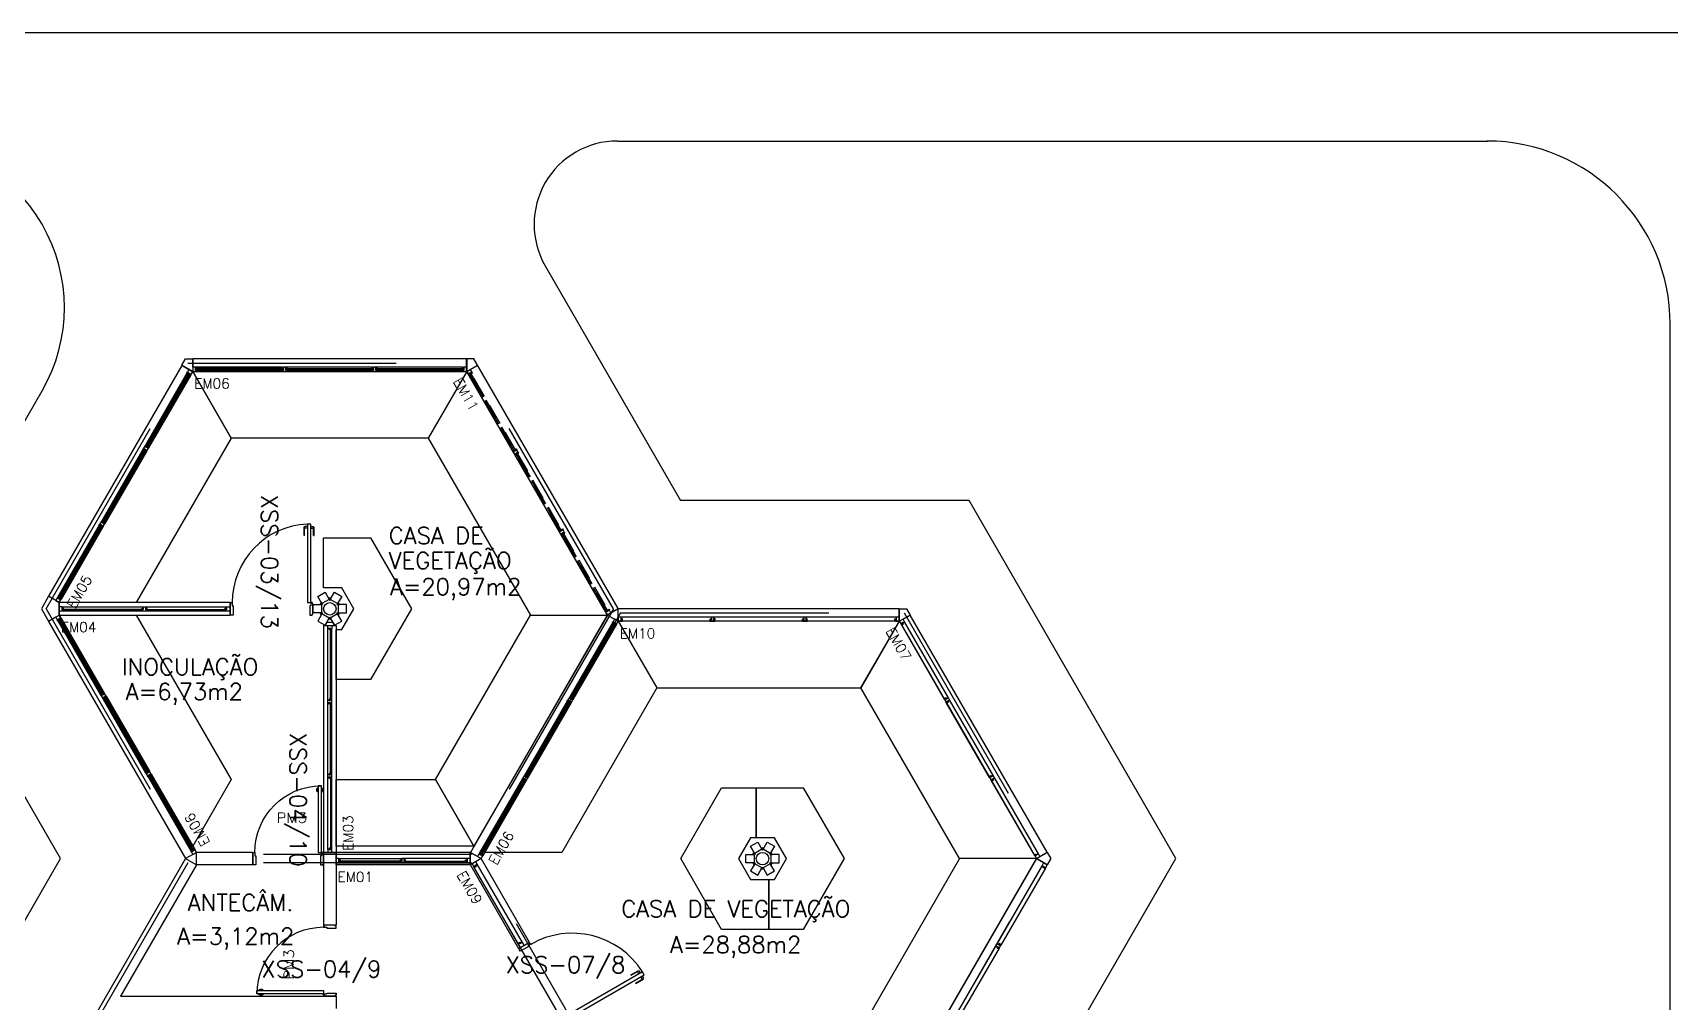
# Model space of a CAD drawing. Header units: millimetres. Extents: x 2046 to 2564, y 885 to 1120.
# Drawn here: x 2196.52 to 2216.19, y 953.45 to 965.09 of the extents above; entities that cross this region are included whole.
import ezdxf

# ---------------------------------------------------------------- set-up
doc = ezdxf.new("R2010")
doc.units = ezdxf.units.MM
doc.header["$LTSCALE"] = 10
doc.linetypes.add('HIDDEN', pattern=[0.375, 0.25, -0.125])
for name, color, linetype in [('AR-ALV', 2, 'Continuous'), ('AR-BANCADAS', 1, 'Continuous'), ('AR-CALÇADA', 1, 'Continuous'), ('AR-ESQ', 1, 'Continuous'), ('AR-ESQ-MONT', 3, 'Continuous'), ('AR-ESTMA-C', 3, 'Continuous'), ('AR-PEITORIL', 1, 'Continuous'), ('AR-PORTA', 1, 'Continuous'), ('AR-PROJ', 1, 'HIDDEN'), ('BC- VISTA', 1, 'Continuous'), ('DT-ESQ-CHAPA DOBRADA-V', 2, 'Continuous'), ('DT-ESQ-MARCO-C', 1, 'Continuous'), ('DT-ESQ-MARCO-V', 1, 'Continuous'), ('DT-ESQ-MARCO-V2', 2, 'Continuous'), ('DT-ESQ-PERFIL U-V', 1, 'Continuous'), ('DT-ESQ-PROJ', 1, 'HIDDEN'), ('DT-ESQ-VIDRO-C', 2, 'Continuous'), ('DT-ESTM-C', 45, 'Continuous'), ('DT-TXTESQ', 2, 'Continuous'), ('DT-TXTMOD', 1, 'Continuous'), ('ENDEREÇO', 2, 'Continuous'), ('maçaneta', 1, 'Continuous'), ('mov', 1, 'Continuous'), ('PM-TXT', 2, 'Continuous'), ('pm1', 2, 'Continuous'), ('pm2', 1, 'Continuous'), ('Área', 2, 'Continuous')]:
    doc.layers.add(name, color=color, linetype=linetype)
doc.styles.add('S10', font='simplex.shx', dxfattribs={"height": 0.1})
doc.styles.add('S12', font='simplex.shx', dxfattribs={"width": 1.1, "height": 0.12})
doc.styles.add('UNB-100', font='simplex.shx', dxfattribs={"height": 0.2})
doc.styles.add('UNB1-100', font='simplex.shx', dxfattribs={"height": 0.2})

# ---------------------------------------------------------------- blocks, each defined once
blk = doc.blocks.new('pm80-alv-01p')
at = {"layer": 'maçaneta'}
for points in [[(0.025, 0.925), (0.02, 0.925), (0.02, 0.875), (0.025, 0.875)], [(0.065, 0.925), (0.07, 0.925), (0.07, 0.875), (0.065, 0.875)]]:
    blk.add_lwpolyline(points, dxfattribs=at)
at = {"layer": 'maçaneta', "extrusion": (0, 0, -1)}
blk.add_ellipse((0.02, 0.9), major_axis=(0, -0.025), ratio=0.4, start_param=0, end_param=3.141593, dxfattribs=at)
at = {"layer": 'maçaneta'}
blk.add_ellipse((0.07, 0.9), major_axis=(0, -0.025), ratio=0.4, start_param=0, end_param=3.141593, dxfattribs=at)
at = {"layer": 'mov'}
blk.add_arc((0.025, 0.15), 0.8, 0, 90, dxfattribs=at)
at = {"layer": 'pm1'}
blk.add_lwpolyline([(0.065, 0.95), (0.065, 0.15), (0.025, 0.15), (0.025, 0.95)], close=True, dxfattribs=at)
at = {"layer": 'pm2'}
for p, q in [((0, 0.01), (0, 0.14)), ((0.01, 0.14), (0, 0.14)), ((0.01, 0.01), (0, 0.01)), ((0.01, 0.15), (0.025, 0.15)), ((0.01, 0.15), (0.01, 0.14)), ((0.01, 0), (0.01, 0.01)), ((0.035, 0), (0.01, 0)), ((0.025, 0.15), (0.025, 0.109)), ((0.025, 0.109), (0.035, 0.109)), ((0.035, 0.109), (0.035, 0)), ((0.825, 0.109), (0.815, 0.109)), ((0.815, 0.109), (0.815, 0)), ((0.815, 0), (0.84, 0)), ((0.825, 0.15), (0.825, 0.109)), ((0.84, 0.15), (0.825, 0.15)), ((0.84, 0.15), (0.84, 0.14)), ((0.84, 0.14), (0.85, 0.14)), ((0.84, 0), (0.84, 0.01)), ((0.84, 0.01), (0.85, 0.01)), ((0.85, 0.01), (0.85, 0.14))]:
    blk.add_line(p, q, dxfattribs=at)
at = {"layer": 'PM-TXT', "style": 'S12', "width": 1.1}
blk.add_attdef('PM', (0.194, 0.505), '', height=0.12, dxfattribs=at)
at = {"layer": 'PM-TXT', "style": 'S12', "width": 1.1, "flags": 1}
for tag, p in [('LARGURA', (0.194, 0.305)), ('ALVENARIA-GESSO', (0.194, 0.105)), ('VISOR', (0.194, -0.095)), ('FERRAGEM', (0.194, -0.295))]:
    blk.add_attdef(tag, p, '', height=0.12, dxfattribs=at)
blk = doc.blocks.new('BCT01')
at = {"layer": 'BC- VISTA'}
blk.add_lwpolyline([(0.462, -0.8), (0, 0), (3.204, 0), (2.742, -0.8)], close=True, dxfattribs=at)
blk = doc.blocks.new('BCT03')
at = {"layer": 'BC- VISTA'}
blk.add_lwpolyline([(0, 0), (0.462, -0.8), (2.916, -0.8), (3.377, 0)], close=True, dxfattribs=at)
blk = doc.blocks.new('BCT02')
at = {"layer": 'BC- VISTA'}
blk.add_lwpolyline([(0, 0), (3.291, 0), (2.829, -0.8), (0.462, -0.8)], close=True, dxfattribs=at)
blk = doc.blocks.new('BCT05')
at = {"layer": 'BC- VISTA'}
blk.add_lwpolyline([(0.15, -1.1), (0.219, -1.1), (0.364, -0.85), (0.219, -0.6), (0, -0.6), (0, 0), (0.566, 0), (1.056, -0.85), (0.566, -1.7), (0.15, -1.7), (0.15, -1.102)], dxfattribs=at)
blk = doc.blocks.new('BCT04')
at = {"layer": 'BC- VISTA'}
blk.add_lwpolyline([(0, 0.8), (1.195, 0.8), (1.657, 0), (0, 0)], close=True, dxfattribs=at)
blk = doc.blocks.new('EM06-P')
at = {"layer": 'AR-PEITORIL', "ltscale": 0.1}
for p, q in [((3.2895, 0.15), (0, 0.15)), ((0, 0.05), (0, 0.15)), ((3.2895, 0.05), (3.2895, 0.15))]:
    blk.add_line(p, q, dxfattribs=at)
at = {"layer": 'DT-ESQ-MARCO-C', "ltscale": 0.1}
for points in [[(0.04, 0, 0.4142136), (0.05, 0.01), (0.05, 0.013), (0.0345, 0.013), (0.0345, 0.05), (0, 0.05), (0, 0)], [(1.1245, 0, 0.4142136), (1.1345, 0.01), (1.1345, 0.013), (1.1185, 0.013), (1.1185, 0.05), (1.0905, 0.05), (1.0905, 0.013), (1.0745, 0.013), (1.0745, 0.01, 0.4142136), (1.0845, 0)], [(2.2045, 0, 0.4142136), (2.2145, 0.01), (2.2145, 0.013), (2.1985, 0.013), (2.1985, 0.05), (2.1705, 0.05), (2.1705, 0.013), (2.1545, 0.013), (2.1545, 0.01, 0.4142136), (2.1645, 0)], [(3.2895, 0), (3.2895, 0.05), (3.255, 0.05), (3.255, 0.013), (3.2395, 0.013), (3.2395, 0.01, 0.4142136), (3.2495, 0)]]:
    blk.add_lwpolyline(points, format="xyb", close=True, dxfattribs=at)
for points in [[(0.05, 0.05), (0.035, 0.05), (0.035, 0.035), (0.05, 0.035)], [(0.05, 0.029), (0.035, 0.029), (0.035, 0.019), (0.05, 0.019)], [(1.075, 0.05), (1.09, 0.05), (1.09, 0.035), (1.075, 0.035)], [(1.075, 0.029), (1.09, 0.029), (1.09, 0.019), (1.075, 0.019)], [(1.134, 0.05), (1.119, 0.05), (1.119, 0.035), (1.134, 0.035)], [(1.134, 0.029), (1.119, 0.029), (1.119, 0.019), (1.134, 0.019)], [(2.155, 0.05), (2.17, 0.05), (2.17, 0.035), (2.155, 0.035)], [(2.155, 0.029), (2.17, 0.029), (2.17, 0.019), (2.155, 0.019)], [(2.214, 0.05), (2.199, 0.05), (2.199, 0.035), (2.214, 0.035)], [(2.214, 0.029), (2.199, 0.029), (2.199, 0.019), (2.214, 0.019)], [(3.2395, 0.05), (3.2545, 0.05), (3.2545, 0.035), (3.2395, 0.035)], [(3.2395, 0.029), (3.2545, 0.029), (3.2545, 0.019), (3.2395, 0.019)]]:
    blk.add_lwpolyline(points, close=True, dxfattribs=at)
at = {"layer": 'DT-ESQ-MARCO-V', "ltscale": 0.1}
for p, q in [((1.075, 0.05), (0.05, 0.05)), ((2.155, 0.05), (1.134, 0.05)), ((3.2495, 0), (2.2045, 0)), ((3.24, 0.05), (2.214, 0.05)), ((1.0845, 0), (0.0405, 0)), ((2.1645, 0), (1.1245, 0))]:
    blk.add_line(p, q, dxfattribs=at)
at = {"layer": 'DT-ESQ-VIDRO-C', "ltscale": 0.1}
for points in [[(1.09, 0.0295), (1.09, 0.0345), (0.035, 0.0345), (0.035, 0.0295), (1.09, 0.0295)], [(1.09, 0.0135), (1.09, 0.0185), (0.035, 0.0185), (0.035, 0.0135), (1.09, 0.0135)], [(1.119, 0.0295), (1.119, 0.0345), (2.17, 0.0345), (2.17, 0.0295)], [(2.17, 0.0295), (1.119, 0.0295)], [(1.119, 0.0135), (1.119, 0.0185), (2.17, 0.0185), (2.17, 0.0135)], [(2.17, 0.0135), (1.119, 0.0135)], [(2.199, 0.0295), (2.199, 0.0345), (3.2545, 0.0345), (3.2545, 0.0295), (2.199, 0.0295)], [(2.199, 0.0135), (2.199, 0.0185), (3.2545, 0.0185), (3.2545, 0.0135), (2.199, 0.0135)]]:
    blk.add_lwpolyline(points, dxfattribs=at)
at = {"layer": 'DT-TXTESQ', "ltscale": 0.1, "style": 'S12'}
blk.add_text('EM06', height=0.12, dxfattribs=at).set_placement((0.0177, -0.205))
at = {"layer": 'DT-TXTMOD', "ltscale": 0.1, "style": 'S10', "flags": 3}
blk.add_attdef('EM06', (0.0192, -0.14), '', height=0.1, dxfattribs=at)
blk = doc.blocks.new('EM05-P')
at = {"layer": 'AR-PEITORIL', "ltscale": 0.1}
for p, q in [((3.1995, 0), (0, 0)), ((0, -0.1), (0, 0)), ((3.1995, -0.1), (3.1995, 0))]:
    blk.add_line(p, q, dxfattribs=at)
at = {"layer": 'DT-ESQ-MARCO-C', "ltscale": 0.1}
for points in [[(0.04, -0.15, 0.4142136), (0.05, -0.14), (0.05, -0.137), (0.0345, -0.137), (0.0345, -0.1), (0, -0.1), (0, -0.15)], [(1.0945, -0.15, 0.4142136), (1.1045, -0.14), (1.1045, -0.137), (1.0885, -0.137), (1.0885, -0.1), (1.0605, -0.1), (1.0605, -0.137), (1.0445, -0.137), (1.0445, -0.14, 0.4142136), (1.0545, -0.15)], [(2.1445, -0.15, 0.4142136), (2.1545, -0.14), (2.1545, -0.137), (2.1385, -0.137), (2.1385, -0.1), (2.1105, -0.1), (2.1105, -0.137), (2.0945, -0.137), (2.0945, -0.14, 0.4142136), (2.1045, -0.15)], [(3.1995, -0.15), (3.1995, -0.1), (3.165, -0.1), (3.165, -0.137), (3.1495, -0.137), (3.1495, -0.14, 0.4142136), (3.1595, -0.15)]]:
    blk.add_lwpolyline(points, format="xyb", close=True, dxfattribs=at)
for points in [[(0.05, -0.1), (0.035, -0.1), (0.035, -0.115), (0.05, -0.115)], [(0.05, -0.121), (0.035, -0.121), (0.035, -0.131), (0.05, -0.131)], [(1.045, -0.1), (1.06, -0.1), (1.06, -0.115), (1.045, -0.115)], [(1.045, -0.121), (1.06, -0.121), (1.06, -0.131), (1.045, -0.131)], [(1.104, -0.1), (1.089, -0.1), (1.089, -0.115), (1.104, -0.115)], [(1.104, -0.121), (1.089, -0.121), (1.089, -0.131), (1.104, -0.131)], [(2.095, -0.1), (2.11, -0.1), (2.11, -0.115), (2.095, -0.115)], [(2.095, -0.121), (2.11, -0.121), (2.11, -0.131), (2.095, -0.131)], [(2.154, -0.1), (2.139, -0.1), (2.139, -0.115), (2.154, -0.115)], [(2.154, -0.121), (2.139, -0.121), (2.139, -0.131), (2.154, -0.131)], [(3.1495, -0.1), (3.1645, -0.1), (3.1645, -0.115), (3.1495, -0.115)], [(3.1495, -0.121), (3.1645, -0.121), (3.1645, -0.131), (3.1495, -0.131)]]:
    blk.add_lwpolyline(points, close=True, dxfattribs=at)
at = {"layer": 'DT-ESQ-MARCO-V', "ltscale": 0.1}
for p, q in [((1.0545, -0.15), (0.0405, -0.15)), ((1.045, -0.1), (0.05, -0.1)), ((2.1045, -0.15), (1.0945, -0.15)), ((2.095, -0.1), (1.104, -0.1)), ((3.1595, -0.15), (2.1445, -0.15)), ((3.15, -0.1), (2.154, -0.1))]:
    blk.add_line(p, q, dxfattribs=at)
at = {"layer": 'DT-ESQ-VIDRO-C', "ltscale": 0.1}
for points in [[(1.06, -0.1205), (1.06, -0.1155), (0.035, -0.1155), (0.035, -0.1205), (1.06, -0.1205)], [(1.06, -0.1365), (1.06, -0.1315), (0.035, -0.1315), (0.035, -0.1365), (1.06, -0.1365)], [(1.089, -0.1205), (1.089, -0.1155), (2.11, -0.1155), (2.11, -0.1205)], [(2.11, -0.1205), (1.089, -0.1205)], [(1.089, -0.1365), (1.089, -0.1315), (2.11, -0.1315), (2.11, -0.1365)], [(2.11, -0.1365), (1.089, -0.1365)], [(2.139, -0.1205), (2.139, -0.1155), (3.1645, -0.1155), (3.1645, -0.1205), (2.139, -0.1205)], [(2.139, -0.1365), (2.139, -0.1315), (3.1645, -0.1315), (3.1645, -0.1365), (2.139, -0.1365)]]:
    blk.add_lwpolyline(points, dxfattribs=at)
at = {"layer": 'DT-TXTESQ', "ltscale": 0.1, "style": 'S12'}
blk.add_text('EM05', height=0.12, dxfattribs=at).set_placement((0.0177, -0.355))
at = {"layer": 'DT-TXTMOD', "ltscale": 0.1, "style": 'S10', "flags": 3}
blk.add_attdef('EM05', (0.0192, -0.29), '', height=0.1, dxfattribs=at)
blk = doc.blocks.new('EM10-P')
at = {"layer": 'AR-PEITORIL', "ltscale": 0.1}
for p, q in [((3.375, 0.15), (0, 0.15)), ((0, 0.05), (0, 0.15)), ((3.375, 0.05), (3.375, 0.15))]:
    blk.add_line(p, q, dxfattribs=at)
at = {"layer": 'DT-ESQ-MARCO-C', "ltscale": 0.1}
for points in [[(0.041, 0, 0.414214), (0.051, 0.01), (0.051, 0.013), (0.035, 0.013), (0.035, 0.05), (0, 0.05), (0, 0)], [(1.153, 0, 0.414214), (1.163, 0.01), (1.163, 0.013), (1.147, 0.013), (1.147, 0.05), (1.119, 0.05), (1.119, 0.013), (1.103, 0.013), (1.103, 0.01, 0.414214), (1.113, 0)], [(2.262, 0, 0.414214), (2.272, 0.01), (2.272, 0.013), (2.256, 0.013), (2.256, 0.05), (2.228, 0.05), (2.228, 0.013), (2.212, 0.013), (2.212, 0.01, 0.414214), (2.222, 0)], [(3.375, 0), (3.375, 0.05), (3.34, 0.05), (3.34, 0.013), (3.324, 0.013), (3.324, 0.01, 0.414214), (3.334, 0)]]:
    blk.add_lwpolyline(points, format="xyb", close=True, dxfattribs=at)
for points in [[(0.051, 0.028), (0.036, 0.028), (0.036, 0.014), (0.051, 0.014)], [(1.104, 0.028), (1.119, 0.028), (1.119, 0.014), (1.104, 0.014)], [(1.163, 0.028), (1.148, 0.028), (1.148, 0.014), (1.163, 0.014)], [(2.212, 0.028), (2.227, 0.028), (2.227, 0.014), (2.212, 0.014)], [(2.271, 0.028), (2.256, 0.028), (2.256, 0.014), (2.271, 0.014)], [(3.324, 0.028), (3.339, 0.028), (3.339, 0.014), (3.324, 0.014)]]:
    blk.add_lwpolyline(points, close=True, dxfattribs=at)
at = {"layer": 'DT-ESQ-MARCO-V2', "ltscale": 0.1}
for p, q in [((1.119, 0.05), (0.035, 0.05)), ((1.113, 0), (0.041, 0)), ((3.34, 0.05), (1.147, 0.05)), ((2.222, 0), (1.153, 0)), ((3.334, 0), (2.262, 0))]:
    blk.add_line(p, q, dxfattribs=at)
at = {"layer": 'DT-TXTESQ', "ltscale": 0.1, "style": 'S12'}
blk.add_text('EM10', height=0.12, dxfattribs=at).set_placement((0.018, -0.205))
at = {"layer": 'DT-TXTMOD', "ltscale": 0.1, "style": 'S10', "flags": 3}
blk.add_attdef('EM10', (0.019, -0.14), '', height=0.1, dxfattribs=at)
blk = doc.blocks.new('EM07-P')
at = {"layer": 'AR-PEITORIL', "ltscale": 0.1}
for p, q in [((3.29, 0), (0, 0)), ((0, -0.1), (0, 0)), ((3.29, -0.1), (3.29, 0))]:
    blk.add_line(p, q, dxfattribs=at)
at = {"layer": 'DT-ESQ-MARCO-C', "ltscale": 0.1}
for points in [[(0.0405, -0.15, 0.4142136), (0.0505, -0.14), (0.0505, -0.137), (0.035, -0.137), (0.035, -0.1), (0, -0.1), (0, -0.15)], [(1.125, -0.15, 0.4142136), (1.135, -0.14), (1.135, -0.137), (1.119, -0.137), (1.119, -0.1), (1.091, -0.1), (1.091, -0.137), (1.075, -0.137), (1.075, -0.14, 0.4142136), (1.085, -0.15)], [(2.205, -0.15, 0.4142136), (2.215, -0.14), (2.215, -0.137), (2.199, -0.137), (2.199, -0.1), (2.171, -0.1), (2.171, -0.137), (2.155, -0.137), (2.155, -0.14, 0.4142136), (2.165, -0.15)], [(3.29, -0.15), (3.29, -0.1), (3.255, -0.1), (3.255, -0.137), (3.2395, -0.137), (3.2395, -0.14, 0.4142136), (3.2495, -0.15)]]:
    blk.add_lwpolyline(points, format="xyb", close=True, dxfattribs=at)
for points in [[(0.0505, -0.1215), (0.0355, -0.1215), (0.0355, -0.1365), (0.0505, -0.1365)], [(1.0755, -0.1215), (1.0905, -0.1215), (1.0905, -0.1365), (1.0755, -0.1365)], [(1.1345, -0.1215), (1.1195, -0.1215), (1.1195, -0.1365), (1.1345, -0.1365)], [(2.1555, -0.1215), (2.1705, -0.1215), (2.1705, -0.1365), (2.1555, -0.1365)], [(2.2145, -0.1215), (2.1995, -0.1215), (2.1995, -0.1365), (2.2145, -0.1365)], [(3.2395, -0.1215), (3.2545, -0.1215), (3.2545, -0.1365), (3.2395, -0.1365)]]:
    blk.add_lwpolyline(points, close=True, dxfattribs=at)
at = {"layer": 'DT-ESQ-MARCO-V2', "ltscale": 0.1}
for p, q in [((1.091, -0.1), (0.035, -0.1)), ((1.085, -0.15), (0.041, -0.15)), ((3.255, -0.1), (1.119, -0.1)), ((2.165, -0.15), (1.125, -0.15)), ((3.2495, -0.15), (2.205, -0.15))]:
    blk.add_line(p, q, dxfattribs=at)
at = {"layer": 'DT-TXTESQ', "ltscale": 0.1, "style": 'S12'}
blk.add_text('EM07', height=0.12, dxfattribs=at).set_placement((0.0177, -0.355))
at = {"layer": 'DT-TXTMOD', "ltscale": 0.1, "style": 'S10', "flags": 3}
blk.add_attdef('EM07', (0.0192, -0.29), '', height=0.1, dxfattribs=at)
blk = doc.blocks.new('EM11-P')
at = {"layer": 'AR-PEITORIL', "ltscale": 0.1}
for p, q in [((3.374, 0.15), (0, 0.15)), ((0, 0), (0, 0.15)), ((3.374, 0), (0, 0)), ((3.374, 0), (3.374, 0.15))]:
    blk.add_line(p, q, dxfattribs=at)
at = {"layer": 'DT-ESQ-PROJ', "ltscale": 0.1}
for points in [[(0.04, 0, 0.414214), (0.05, 0.01), (0.05, 0.013), (0.034, 0.013), (0.034, 0.05), (0, 0.05), (0, 0)], [(1.153, 0, 0.414214), (1.163, 0.01), (1.163, 0.013), (1.147, 0.013), (1.147, 0.05), (1.119, 0.05), (1.119, 0.013), (1.103, 0.013), (1.103, 0.01, 0.414214), (1.113, 0)], [(2.261, 0, 0.414214), (2.271, 0.01), (2.271, 0.013), (2.255, 0.013), (2.255, 0.05), (2.227, 0.05), (2.227, 0.013), (2.211, 0.013), (2.211, 0.01, 0.414214), (2.221, 0)], [(3.374, 0), (3.374, 0.05), (3.34, 0.05), (3.34, 0.013), (3.324, 0.013), (3.324, 0.01, 0.414214), (3.334, 0)]]:
    blk.add_lwpolyline(points, format="xyb", close=True, dxfattribs=at)
for points in [[(0.05, 0.05), (0.035, 0.05), (0.035, 0.035), (0.05, 0.035)], [(0.05, 0.029), (0.035, 0.029), (0.035, 0.019), (0.05, 0.019)], [(1.103, 0.05), (1.118, 0.05), (1.118, 0.035), (1.103, 0.035)], [(1.103, 0.029), (1.118, 0.029), (1.118, 0.019), (1.103, 0.019)], [(1.162, 0.05), (1.147, 0.05), (1.147, 0.035), (1.162, 0.035)], [(1.162, 0.029), (1.147, 0.029), (1.147, 0.019), (1.162, 0.019)], [(2.212, 0.05), (2.227, 0.05), (2.227, 0.035), (2.212, 0.035)], [(2.212, 0.029), (2.227, 0.029), (2.227, 0.019), (2.212, 0.019)], [(2.271, 0.05), (2.256, 0.05), (2.256, 0.035), (2.271, 0.035)], [(2.271, 0.029), (2.256, 0.029), (2.256, 0.019), (2.271, 0.019)], [(3.324, 0.05), (3.339, 0.05), (3.339, 0.035), (3.324, 0.035)], [(3.324, 0.029), (3.339, 0.029), (3.339, 0.019), (3.324, 0.019)]]:
    blk.add_lwpolyline(points, close=True, dxfattribs=at)
for points in [[(1.118, 0.029), (1.118, 0.034), (0.035, 0.034), (0.035, 0.029), (1.118, 0.029)], [(1.118, 0.013), (1.118, 0.018), (0.035, 0.018), (0.035, 0.013), (1.118, 0.013)], [(1.147, 0.029), (1.147, 0.034), (2.227, 0.034), (2.227, 0.029)], [(2.227, 0.029), (1.147, 0.029)], [(1.147, 0.013), (1.147, 0.018), (2.227, 0.018), (2.227, 0.013)], [(2.227, 0.013), (1.147, 0.013)], [(2.256, 0.029), (2.256, 0.034), (3.339, 0.034), (3.339, 0.029), (2.256, 0.029)], [(2.256, 0.013), (2.256, 0.018), (3.339, 0.018), (3.339, 0.013), (2.256, 0.013)]]:
    blk.add_lwpolyline(points, dxfattribs=at)
at = {"layer": 'DT-TXTESQ', "ltscale": 0.1, "style": 'S12'}
blk.add_text('EM11', height=0.12, dxfattribs=at).set_placement((0.018, -0.205))
at = {"layer": 'DT-TXTMOD', "ltscale": 0.1, "style": 'S10', "flags": 3}
blk.add_attdef('EM11', (0.019, -0.14), '', height=0.1, dxfattribs=at)
blk = doc.blocks.new('EM09-P')
at = {"layer": 'AR-PEITORIL', "ltscale": 0.1}
for p, q in [((0, 0.15), (0, 0)), ((1.163, 0.15), (0, 0.15)), ((1.163, 0), (0, 0)), ((1.163, 0.15), (1.163, 0)), ((2.212, 0.15), (2.212, 0)), ((3.375, 0.15), (2.212, 0.15)), ((3.375, 0), (2.212, 0)), ((3.375, 0.15), (3.375, 0))]:
    blk.add_line(p, q, dxfattribs=at)
at = {"layer": 'DT-ESQ-MARCO-C', "ltscale": 0.1}
for p, q in [((1.103, 0.038), (1.103, 0.035)), ((1.119, 0.038), (1.103, 0.038)), ((1.113, 0.025), (1.163, 0.025)), ((1.119, 0.075), (1.119, 0.038)), ((1.163, 0.075), (1.119, 0.075)), ((1.163, 0.075), (1.163, 0.025)), ((2.212, 0.075), (2.212, 0.025)), ((2.256, 0.075), (2.212, 0.075)), ((2.212, 0.025), (2.262, 0.025)), ((2.256, 0.038), (2.256, 0.075)), ((2.272, 0.038), (2.256, 0.038)), ((2.272, 0.035), (2.272, 0.038))]:
    blk.add_line(p, q, dxfattribs=at)
for points in [[(0.041, 0.025, 0.414214), (0.051, 0.035), (0.051, 0.038), (0.035, 0.038), (0.035, 0.075), (0, 0.075), (0, 0.025)], [(3.375, 0.025), (3.375, 0.075), (3.34, 0.075), (3.34, 0.038), (3.324, 0.038), (3.324, 0.035, 0.414214), (3.334, 0.025)]]:
    blk.add_lwpolyline(points, format="xyb", close=True, dxfattribs=at)
for points in [[(0.051, 0.054), (0.036, 0.054), (0.036, 0.039), (0.051, 0.039)], [(1.104, 0.054), (1.119, 0.054), (1.119, 0.039), (1.104, 0.039)], [(2.271, 0.054), (2.256, 0.054), (2.256, 0.039), (2.271, 0.039)], [(3.324, 0.054), (3.339, 0.054), (3.339, 0.039), (3.324, 0.039)]]:
    blk.add_lwpolyline(points, close=True, dxfattribs=at)
for centre, start, end in [((1.113, 0.035), 180, 270), ((2.262, 0.035), 270, 0)]:
    blk.add_arc(centre, 0.01, start, end, dxfattribs=at)
at = {"layer": 'DT-ESQ-MARCO-V2', "ltscale": 0.1}
for p, q in [((1.119, 0.075), (0.035, 0.075)), ((1.113, 0.025), (0.041, 0.025)), ((3.34, 0.075), (2.256, 0.075)), ((3.334, 0.025), (2.262, 0.025))]:
    blk.add_line(p, q, dxfattribs=at)
at = {"layer": 'maçaneta'}
for p, q in [((2.107, 1.108), (2.117, 1.118)), ((2.112, 1.108), (2.107, 1.108)), ((2.107, 1.008), (2.107, 1.108)), ((2.112, 1.008), (2.107, 1.008)), ((2.112, 1.008), (2.112, 1.108)), ((2.147, 1.098), (2.112, 1.098)), ((2.147, 1.118), (2.117, 1.118)), ((2.187, 1.118), (2.217, 1.118)), ((2.187, 1.098), (2.222, 1.098)), ((2.227, 1.108), (2.217, 1.118)), ((2.222, 1.108), (2.227, 1.108)), ((2.222, 1.008), (2.222, 1.108)), ((2.222, 1.008), (2.227, 1.008)), ((2.227, 1.008), (2.227, 1.108))]:
    blk.add_line(p, q, dxfattribs=at)
at = {"layer": 'mov'}
blk.add_arc((2.187, 0.15), 0.998, 92.2963, 180, dxfattribs=at)
at = {"layer": 'pm1'}
blk.add_lwpolyline([(2.147, 1.148), (2.147, 0.15), (2.187, 0.15), (2.187, 1.148)], close=True, dxfattribs=at)
at = {"layer": 'pm2'}
for points in [[(1.163, 0.14), (1.173, 0.14), (1.173, 0.15), (1.188, 0.15), (1.188, 0.109), (1.198, 0.109), (1.198, 0), (1.173, 0), (1.173, 0.01), (1.163, 0.01), (1.163, 0.14)], [(2.212, 0.14), (2.202, 0.14), (2.202, 0.15), (2.187, 0.15), (2.187, 0.109), (2.177, 0.109), (2.177, 0), (2.202, 0), (2.202, 0.01), (2.212, 0.01), (2.212, 0.14)]]:
    blk.add_lwpolyline(points, dxfattribs=at)
at = {"layer": 'DT-TXTESQ', "ltscale": 0.1, "style": 'S12'}
blk.add_text('EM09', height=0.12, dxfattribs=at).set_placement((0.018, -0.205))
at = {"layer": 'DT-TXTMOD', "ltscale": 0.1, "style": 'S10', "flags": 3}
blk.add_attdef('EM09', (0.019, -0.14), '', height=0.1, dxfattribs=at)
blk = doc.blocks.new('EM01-P')
at = {"layer": 'AR-PEITORIL', "ltscale": 0.1}
for p, q in [((1.61, 0.15), (0, 0.15)), ((0, 0), (0, 0.15)), ((1.61, 0), (0, 0)), ((1.61, 0), (1.61, 0.15))]:
    blk.add_line(p, q, dxfattribs=at)
at = {"layer": 'DT-ESQ-CHAPA DOBRADA-V', "ltscale": 0.1}
for p, q in [((0.035, 0.075), (0.791, 0.075)), ((1.576, 0.075), (0.819, 0.075))]:
    blk.add_line(p, q, dxfattribs=at)
at = {"layer": 'DT-ESQ-MARCO-C', "ltscale": 0.1}
for points in [[(0.041, 0.025, 0.414214), (0.051, 0.035), (0.051, 0.038), (0.035, 0.038), (0.035, 0.075), (0, 0.075), (0, 0.025)], [(0.825, 0.025, 0.414214), (0.835, 0.035), (0.835, 0.038), (0.819, 0.038), (0.819, 0.075), (0.791, 0.075), (0.791, 0.038), (0.775, 0.038), (0.775, 0.035, 0.414214), (0.785, 0.025)], [(1.61, 0.025), (1.61, 0.075), (1.575, 0.075), (1.575, 0.038), (1.559, 0.038), (1.559, 0.035, 0.414214), (1.569, 0.025)]]:
    blk.add_lwpolyline(points, format="xyb", close=True, dxfattribs=at)
for points in [[(0.055, 0.059), (0.036, 0.059), (0.036, 0.044), (0.055, 0.044)], [(0.775, 0.059), (0.79, 0.059), (0.79, 0.044), (0.775, 0.044)], [(0.835, 0.059), (0.82, 0.059), (0.82, 0.044), (0.835, 0.044)], [(1.555, 0.059), (1.574, 0.059), (1.574, 0.044), (1.555, 0.044)]]:
    blk.add_lwpolyline(points, close=True, dxfattribs=at)
at = {"layer": 'DT-ESQ-PERFIL U-V', "ltscale": 0.1}
for p, q in [((0.041, 0.025), (0.785, 0.025)), ((0.825, 0.025), (1.569, 0.025))]:
    blk.add_line(p, q, dxfattribs=at)
at = {"layer": 'DT-ESQ-VIDRO-C', "ltscale": 0.1}
for points in [[(0.79, 0.038), (0.79, 0.043), (0.036, 0.043), (0.036, 0.038), (0.79, 0.038)], [(0.82, 0.038), (0.82, 0.043), (1.574, 0.043), (1.574, 0.038), (0.82, 0.038)]]:
    blk.add_lwpolyline(points, dxfattribs=at)
at = {"layer": 'DT-TXTESQ', "ltscale": 0.1, "style": 'S12'}
blk.add_text('EM01', height=0.12, dxfattribs=at).set_placement((0.018, -0.205))
at = {"layer": 'DT-TXTMOD', "ltscale": 0.1, "style": 'S10', "flags": 3}
blk.add_attdef('EM01', (0.019, -0.14), '', height=0.1, dxfattribs=at)
blk = doc.blocks.new('EM04-P')
at = {"layer": 'AR-PEITORIL', "ltscale": 0.1}
for p, q in [((0, 0.15), (0, 0)), ((2.051, 0.15), (0, 0.15)), ((0, 0), (2.051, 0)), ((2.051, 0.15), (2.051, 0))]:
    blk.add_line(p, q, dxfattribs=at)
at = {"layer": 'DT-ESQ-CHAPA DOBRADA-V', "ltscale": 0.1}
for p, q in [((0.034, 0.1), (1.008, 0.1)), ((1.037, 0.1), (2.006, 0.1))]:
    blk.add_line(p, q, dxfattribs=at)
at = {"layer": 'DT-ESQ-MARCO-C', "ltscale": 0.1}
for p, q in [((0, 0.1), (0, 0.05)), ((0.034, 0.1), (0, 0.1)), ((0, 0.05), (0.04, 0.05)), ((0.034, 0.063), (0.034, 0.1)), ((0.034, 0.063), (0.05, 0.063)), ((0.05, 0.063), (0.05, 0.06)), ((0.993, 0.063), (0.993, 0.06)), ((1.008, 0.063), (0.993, 0.063)), ((1.003, 0.05), (1.043, 0.05)), ((1.008, 0.1), (1.037, 0.1)), ((1.008, 0.063), (1.008, 0.1)), ((1.037, 0.063), (1.037, 0.1)), ((1.037, 0.063), (1.053, 0.063)), ((1.053, 0.063), (1.053, 0.06)), ((2.006, 0.063), (1.991, 0.063)), ((1.991, 0.063), (1.991, 0.06)), ((2.001, 0.05), (2.051, 0.05)), ((2.006, 0.063), (2.006, 0.1)), ((2.006, 0.1), (2.051, 0.1)), ((2.051, 0.05), (2.051, 0.1))]:
    blk.add_line(p, q, dxfattribs=at)
for points in [[(0.05, 0.084), (0.035, 0.084), (0.035, 0.069), (0.05, 0.069)], [(0.993, 0.084), (1.008, 0.084), (1.008, 0.069), (0.993, 0.069)], [(1.053, 0.084), (1.038, 0.084), (1.038, 0.069), (1.053, 0.069)], [(1.991, 0.084), (2.006, 0.084), (2.006, 0.069), (1.991, 0.069)]]:
    blk.add_lwpolyline(points, close=True, dxfattribs=at)
for centre, radius, start, end in [((0.04, 0.06), 0.01, 270, 0), ((1.003, 0.06), 0.0101, 180.8101, 270.1369), ((1.043, 0.06), 0.01, 270, 0), ((2.001, 0.06), 0.01, 180, 270)]:
    blk.add_arc(centre, radius, start, end, dxfattribs=at)
at = {"layer": 'DT-ESQ-PERFIL U-V', "ltscale": 0.1}
blk.add_line((0.04, 0.05), (2.001, 0.05), dxfattribs=at)
at = {"layer": 'DT-ESQ-VIDRO-C', "ltscale": 0.1}
for points in [[(1.008, 0.063), (1.008, 0.068), (0.035, 0.068), (0.035, 0.063), (1.008, 0.063)], [(1.038, 0.063), (1.038, 0.068), (2.006, 0.068)], [(2.006, 0.068), (2.006, 0.063), (1.038, 0.063)]]:
    blk.add_lwpolyline(points, dxfattribs=at)
at = {"layer": 'maçaneta'}
for p, q in [((2.939, 1.053), (2.949, 1.063)), ((2.944, 1.053), (2.939, 1.053)), ((2.939, 0.953), (2.939, 1.053)), ((2.944, 0.953), (2.944, 1.053)), ((2.979, 1.043), (2.944, 1.043)), ((2.979, 1.063), (2.949, 1.063)), ((3.019, 1.063), (3.049, 1.063)), ((3.019, 1.043), (3.054, 1.043)), ((3.059, 1.053), (3.049, 1.063)), ((3.054, 1.053), (3.059, 1.053)), ((3.054, 0.953), (3.054, 1.053)), ((3.059, 0.953), (3.059, 1.053)), ((2.944, 0.953), (2.939, 0.953)), ((3.054, 0.953), (3.059, 0.953))]:
    blk.add_line(p, q, dxfattribs=at)
at = {"layer": 'mov'}
blk.add_arc((3.019, 0.15), 0.943, 92.4298, 180, dxfattribs=at)
at = {"layer": 'pm1'}
blk.add_lwpolyline([(2.979, 1.093), (2.979, 0.15), (3.019, 0.15), (3.019, 1.093)], close=True, dxfattribs=at)
at = {"layer": 'pm2'}
for p, q in [((2.051, 0.01), (2.051, 0.14)), ((2.061, 0.14), (2.051, 0.14)), ((2.061, 0.01), (2.051, 0.01)), ((2.061, 0.15), (2.076, 0.15)), ((2.061, 0.15), (2.061, 0.14)), ((2.061, 0), (2.061, 0.01)), ((2.076, 0.15), (2.076, 0.109)), ((2.076, 0.109), (2.086, 0.109)), ((2.086, 0.109), (2.086, 0)), ((3.019, 0.109), (3.009, 0.109)), ((3.009, 0.109), (3.009, 0)), ((3.019, 0.15), (3.019, 0.109)), ((3.035, 0.15), (3.019, 0.15)), ((3.035, 0.15), (3.035, 0.14)), ((3.035, 0.14), (3.044, 0.14)), ((3.035, 0.01), (3.044, 0.01)), ((3.035, 0), (3.035, 0.01)), ((3.044, 0.01), (3.044, 0.14)), ((2.086, 0), (2.061, 0)), ((3.009, 0), (3.035, 0))]:
    blk.add_line(p, q, dxfattribs=at)
at = {"layer": 'DT-TXTESQ', "ltscale": 0.1, "style": 'S12'}
blk.add_text('EM04', height=0.12, dxfattribs=at).set_placement((0.018, -0.205))
at = {"layer": 'DT-TXTMOD', "ltscale": 0.1, "style": 'S10', "flags": 3}
blk.add_attdef('EM04', (0.019, -0.14), '', height=0.1, dxfattribs=at)
blk = doc.blocks.new('EM03-P')
at = {"layer": 'AR-PEITORIL', "ltscale": 0.1}
for p, q in [((2.725, 0), (0, 0)), ((0, 0), (0, -0.15)), ((2.725, 0), (2.725, -0.15)), ((2.725, -0.15), (0, -0.15))]:
    blk.add_line(p, q, dxfattribs=at)
at = {"layer": 'DT-ESQ-CHAPA DOBRADA-V', "ltscale": 0.1}
for p, q in [((0.034, -0.05), (0.902, -0.05)), ((0.931, -0.05), (1.794, -0.05)), ((1.823, -0.05), (2.69, -0.05))]:
    blk.add_line(p, q, dxfattribs=at)
at = {"layer": 'DT-ESQ-MARCO-C', "ltscale": 0.1}
for p, q in [((0.034, -0.05), (0, -0.05)), ((0, -0.05), (0, -0.1)), ((0, -0.1), (0.04, -0.1)), ((0.034, -0.087), (0.034, -0.05)), ((0.034, -0.087), (0.05, -0.087)), ((0.05, -0.087), (0.05, -0.09)), ((0.902, -0.087), (0.887, -0.087)), ((0.887, -0.087), (0.887, -0.09)), ((0.897, -0.1), (0.937, -0.1)), ((0.902, -0.087), (0.902, -0.05)), ((0.902, -0.05), (0.931, -0.05)), ((0.931, -0.087), (0.931, -0.05)), ((0.931, -0.087), (0.947, -0.087)), ((0.947, -0.087), (0.947, -0.09)), ((1.778, -0.087), (1.778, -0.09)), ((1.794, -0.087), (1.778, -0.087)), ((1.788, -0.1), (1.828, -0.1)), ((1.794, -0.05), (1.823, -0.05)), ((1.794, -0.087), (1.794, -0.05)), ((1.823, -0.087), (1.823, -0.05)), ((1.823, -0.087), (1.838, -0.087)), ((1.838, -0.087), (1.838, -0.09)), ((2.675, -0.087), (2.675, -0.09)), ((2.69, -0.087), (2.675, -0.087)), ((2.725, -0.1), (2.685, -0.1)), ((2.69, -0.05), (2.725, -0.05)), ((2.69, -0.087), (2.69, -0.05)), ((2.725, -0.05), (2.725, -0.1))]:
    blk.add_line(p, q, dxfattribs=at)
for points in [[(0.05, -0.066), (0.035, -0.066), (0.035, -0.081), (0.05, -0.081)], [(0.887, -0.066), (0.902, -0.066), (0.902, -0.081), (0.887, -0.081)], [(0.947, -0.066), (0.932, -0.066), (0.932, -0.081), (0.947, -0.081)], [(1.778, -0.066), (1.793, -0.066), (1.793, -0.081), (1.778, -0.081)], [(1.838, -0.066), (1.823, -0.066), (1.823, -0.081), (1.838, -0.081)], [(2.675, -0.066), (2.69, -0.066), (2.69, -0.081), (2.675, -0.081)]]:
    blk.add_lwpolyline(points, close=True, dxfattribs=at)
for centre, start, end in [((0.04, -0.09), 270, 0), ((0.897, -0.09), 180, 270), ((0.937, -0.09), 270, 0), ((1.788, -0.09), 180, 270), ((1.828, -0.09), 270, 0), ((2.685, -0.09), 180, 270)]:
    blk.add_arc(centre, 0.01, start, end, dxfattribs=at)
at = {"layer": 'DT-ESQ-PERFIL U-V', "ltscale": 0.1}
blk.add_line((0.04, -0.1), (2.684, -0.1), dxfattribs=at)
at = {"layer": 'DT-ESQ-VIDRO-C', "ltscale": 0.1}
for points in [[(0.902, -0.087), (0.902, -0.082), (0.035, -0.082), (0.035, -0.087), (0.902, -0.087)], [(1.793, -0.082), (1.793, -0.087), (0.932, -0.087)], [(0.932, -0.087), (0.932, -0.082), (1.793, -0.082)], [(1.823, -0.082), (2.69, -0.082), (2.69, -0.087), (1.823, -0.087), (1.823, -0.082)]]:
    blk.add_lwpolyline(points, dxfattribs=at)
at = {"layer": 'DT-ESTM-C', "ltscale": 0.1}
blk.add_line((2.725, -0.05), (2.725, -0.1), dxfattribs=at)
blk.add_lwpolyline([(2.761, -0.111), (2.761, -0.039), (2.725, -0.018), (2.725, -0.132), (2.761, -0.111)], dxfattribs=at)
at = {"layer": 'DT-TXTESQ', "ltscale": 0.1, "style": 'S12'}
blk.add_text('EM03', height=0.12, dxfattribs=at).set_placement((0.018, -0.355))
at = {"layer": 'DT-TXTMOD', "ltscale": 0.1, "style": 'S10', "flags": 3}
blk.add_attdef('EM03', (0.019, -0.29), '', height=0.1, dxfattribs=at)

msp = doc.modelspace()

# ---------------------------------------------------------------- linework, layer by layer
at = {"layer": 'AR-ALV'}
for p, q in [((2198.358, 955.177), (2196.626, 952.177)), ((2199.165, 955.252), (2198.488, 955.252)), ((2199.165, 955.252), (2199.165, 955.102)), ((2200.015, 955.252), (2200.015, 954.377)), ((2200.165, 955.252), (2200.015, 955.252)), ((2200.165, 955.252), (2200.165, 954.377)), ((2198.488, 955.102), (2197.578, 953.527)), ((2199.165, 955.102), (2198.488, 955.102)), ((2200.165, 954.377), (2200.015, 954.377)), ((2197.578, 953.527), (2200.165, 953.527)), ((2200.165, 953.527), (2200.165, 953.377))]:
    msp.add_line(p, q, dxfattribs=at)
at = {"layer": 'AR-CALÇADA'}
for p, q in [((2234.761, 965.094), (2186.536, 965.094)), ((2203.544, 963.794), (2213.997, 963.794)), ((2202.678, 962.294), (2204.304, 959.477)), ((2216.188, 935.356), (2216.187, 961.594)), ((2195.125, 958.177), (2196.635, 960.794)), ((2196.857, 955.177), (2195.125, 958.177))]:
    msp.add_line(p, q, dxfattribs=at)
for points in [[(2208.519, 952.177), (2210.251, 955.177), (2207.769, 959.477), (2204.304, 959.477)], [(2201.071, 947.877), (2197.607, 947.877), (2195.125, 952.177), (2196.857, 955.177)]]:
    msp.add_lwpolyline(points, dxfattribs=at)
for centre, radius, start, end in [((2194.903, 961.794), 2, 330, 90), ((2203.544, 962.794), 1, 90, 210), ((2213.987, 961.594), 2.2, 0.002, 90)]:
    msp.add_arc(centre, radius, start, end, dxfattribs=at)
at = {"layer": 'AR-ESQ-MONT'}
for points in [[(2198.444, 961.027), (2198.314, 961.102), (2198.358, 961.177), (2198.444, 961.177)], [(2201.735, 961.027), (2201.865, 961.102), (2201.822, 961.177), (2201.735, 961.177)], [(2196.626, 958.177), (2196.712, 958.027), (2196.842, 958.102), (2196.842, 958.252), (2196.712, 958.327)], [(2203.554, 958.027), (2203.554, 958.177), (2203.424, 958.102)], [(2206.931, 958.177), (2207.018, 958.177), (2207.061, 958.102), (2206.931, 958.027)], [(2198.488, 955.252), (2198.358, 955.177), (2198.488, 955.102)], [(2201.779, 955.252), (2201.908, 955.177), (2201.779, 955.102)], [(2208.707, 955.102), (2208.577, 955.177), (2208.707, 955.252), (2208.75, 955.177)]]:
    msp.add_lwpolyline(points, close=True, dxfattribs=at)
at = {"layer": 'AR-ESTMA-C'}
for p, q in [((2200.105, 958.303), (2200.075, 958.303)), ((2200.105, 958.051), (2200.075, 958.051)), ((2205.301, 955.303), (2205.271, 955.303)), ((2205.301, 955.051), (2205.271, 955.051))]:
    msp.add_line(p, q, dxfattribs=at)
for points in [[(2200.083, 958.289), (2199.996, 958.239), (2199.946, 958.326), (2200.033, 958.376)], [(2200.183, 958.239), (2200.096, 958.289), (2200.146, 958.376), (2200.233, 958.326)], [(2199.99, 958.227), (2199.99, 958.127), (2199.89, 958.127), (2199.89, 958.227)], [(2200.083, 958.066), (2199.996, 958.116), (2199.946, 958.029), (2200.033, 957.979)], [(2199.988, 958.253), (2200.003, 958.227), (2199.973, 958.227)], [(2199.988, 958.101), (2200.003, 958.127), (2199.973, 958.127)], [(2200.183, 958.116), (2200.096, 958.066), (2200.146, 957.979), (2200.233, 958.029)], [(2200.191, 958.253), (2200.176, 958.227), (2200.206, 958.227)], [(2200.191, 958.101), (2200.176, 958.127), (2200.206, 958.127)], [(2200.19, 958.227), (2200.19, 958.127), (2200.29, 958.127), (2200.29, 958.227)], [(2205.279, 955.289), (2205.193, 955.239), (2205.143, 955.326), (2205.229, 955.376)], [(2205.379, 955.239), (2205.293, 955.289), (2205.343, 955.376), (2205.429, 955.326)], [(2205.186, 955.227), (2205.186, 955.127), (2205.086, 955.127), (2205.086, 955.227)], [(2205.184, 955.253), (2205.199, 955.227), (2205.169, 955.227)], [(2205.388, 955.253), (2205.373, 955.227), (2205.403, 955.227)], [(2205.386, 955.227), (2205.386, 955.127), (2205.486, 955.127), (2205.486, 955.227)], [(2205.279, 955.066), (2205.193, 955.116), (2205.143, 955.029), (2205.229, 954.979)], [(2205.184, 955.101), (2205.199, 955.127), (2205.169, 955.127)], [(2205.379, 955.116), (2205.293, 955.066), (2205.343, 954.979), (2205.429, 955.029)], [(2205.388, 955.101), (2205.373, 955.127), (2205.403, 955.127)]]:
    msp.add_lwpolyline(points, close=True, dxfattribs=at)
for points in [[(2200.075, 958.303), (2200.09, 958.278), (2200.105, 958.303)], [(2200.075, 958.051), (2200.09, 958.077), (2200.105, 958.051)], [(2205.271, 955.303), (2205.286, 955.278), (2205.301, 955.303)], [(2205.271, 955.051), (2205.286, 955.077), (2205.301, 955.051)]]:
    msp.add_lwpolyline(points, dxfattribs=at)
for centre in [(2200.09, 958.177), (2205.286, 955.177)]:
    msp.add_circle(centre, 0.075, dxfattribs=at)
at = {"layer": 'AR-PROJ'}
for p, q in [((2196.683, 958.177), (2198.387, 961.127)), ((2198.387, 961.127), (2201.793, 961.127)), ((2203.496, 958.177), (2201.793, 961.127)), ((2196.683, 958.177), (2198.387, 955.227)), ((2203.496, 958.177), (2201.793, 955.227)), ((2203.583, 958.127), (2201.88, 955.177)), ((2203.583, 958.127), (2206.989, 958.127)), ((2206.989, 958.127), (2208.692, 955.177)), ((2201.793, 955.227), (2198.387, 955.227)), ((2203.583, 952.227), (2201.88, 955.177)), ((2207.004, 952.252), (2208.692, 955.177)), ((2198.387, 955.127), (2196.683, 952.177)), ((2201.793, 955.127), (2198.387, 955.127)), ((2203.496, 952.177), (2201.793, 955.127))]:
    msp.add_line(p, q, dxfattribs=at)

# ---------------------------------------------------------------- block references
at = {"layer": 'AR-BANCADAS'}
for name, p, rotation in [('BCT01', (2196.842, 958.252), 60.0000000032183), ('BCT03', (2201.735, 961.027), 299.9999999999973), ('BCT01', (2198.444, 955.327), 119.999999996326), ('BCT01', (2203.424, 958.102), 240.0000000000027), ('BCT01', (2201.952, 955.252), 60.00000000000272), ('BCT02', (2206.931, 958.027), 299.9999999999973), ('BCT05', (2205.361, 954.327), 180), ('BCT03', (2208.577, 955.177), 240.0000000000027)]:
    msp.add_blockref(name, p, dxfattribs=dict(at, rotation=rotation))
for name, p in [('BCT02', (2198.444, 961.027)), ('BCT05', (2200.015, 959.027)), ('BCT03', (2203.554, 958.027)), ('BCT04', (2200.165, 955.327)), ('BCT05', (2205.211, 956.027))]:
    msp.add_blockref(name, p, dxfattribs=at)
at = {"layer": 'AR-ESQ'}
for name, p, rotation in [('EM05-P', (2196.712, 958.327), 60.00000000000272), ('EM11-P', (2201.735, 961.027), 299.9999999999973), ('EM06-P', (2198.488, 955.252), 119.9999999999973), ('EM03-P', (2200.015, 955.252), 90), ('EM06-P', (2201.908, 955.177), 60.00000000000272), ('EM07-P', (2207.061, 958.102), 299.9999999999973), ('EM09-P', (2201.779, 955.102), 299.9999999999973), ('EM10-P', (2207.018, 952.177), 60.00000000000272)]:
    msp.add_blockref(name, p, dxfattribs=dict(at, rotation=rotation))
for name, p in [('EM06-P', (2198.444, 961.027)), ('EM04-P', (2196.842, 958.102)), ('EM10-P', (2203.554, 958.027)), ('EM01-P', (2200.165, 955.102))]:
    msp.add_blockref(name, p, dxfattribs=at)
at = {"layer": 'AR-PORTA'}
ref = msp.add_blockref('pm80-alv-01p', (2200.015, 955.102), dxfattribs=dict(at, xscale=-1))
ref.add_attrib('PM', 'PM3', (2199.45, 955.608), dxfattribs={"layer": 'PM-TXT', "height": 0.12, "style": 'S12', "width": 1.1})
at = {"layer": 'AR-PORTA', "rotation": 90}
msp.add_blockref('pm80-alv-01p', (2200.165, 953.527), dxfattribs=at).add_auto_attribs({'PM': 'PM3'})

# ---------------------------------------------------------------- texts
at = {"layer": 'ENDEREÇO', "style": 'UNB1-100'}
for s, p in [('XSS-03/13', (2199.268, 959.547)), ('XSS-04/10', (2199.609, 956.69))]:
    msp.add_text(s, height=0.2, rotation=270, dxfattribs=at).set_placement(p)
for s, p in [('XSS-04/9', (2199.27, 953.751)), ('XSS-07/8', (2202.201, 953.803))]:
    msp.add_text(s, height=0.2, dxfattribs=at).set_placement(p)
at = {"layer": 'Área', "style": 'UNB-100'}
for s, p in [('CASA DE', (2200.799, 958.956)), ('VEGETAÇÃO', (2200.799, 958.656)), ('A=20,97m2', (2200.813, 958.342)), ('INOCULAÇÃO', (2197.595, 957.381)), ('A=6,73m2', (2197.641, 957.083)), ('ANTECÂM.', (2198.385, 954.549)), ('CASA DE VEGETAÇÃO', (2203.59, 954.475)), ('A=3,12m2', (2198.258, 954.145)), ('A=28,88m2', (2204.176, 954.045))]:
    msp.add_text(s, height=0.2, dxfattribs=at).set_placement(p)

doc.saveas('drawing.dxf')
